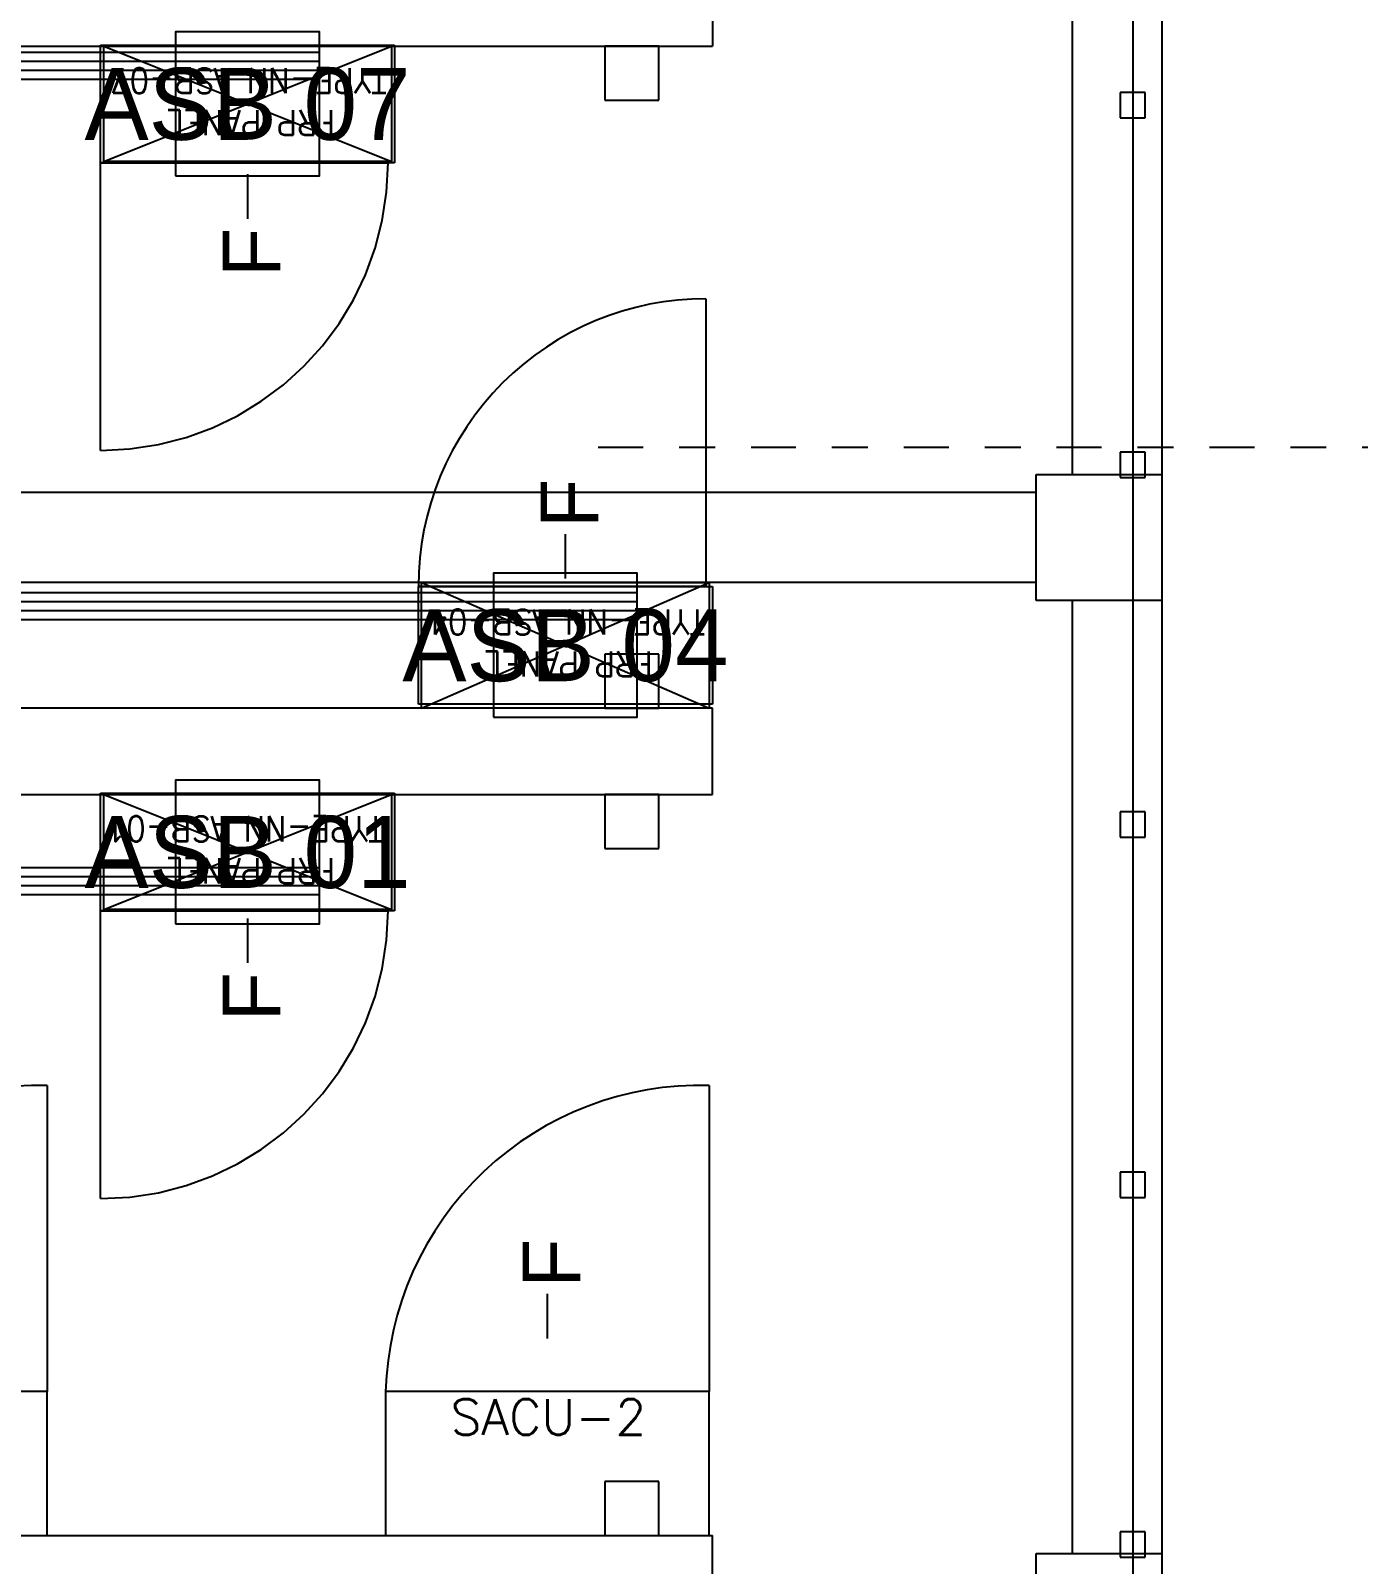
# Model space of a CAD drawing. Header units: metres. Extents: x 529352 to 529741, y 2674804 to 2675132.
# Drawn here: x 529540.641 to 529544.334, y 2674999.073 to 2675003.337 of the extents above; entities that cross this region are included whole.
import ezdxf
from ezdxf.enums import TextEntityAlignment as Align

# ---------------------------------------------------------------- set-up
doc = ezdxf.new("R2010")
doc.units = ezdxf.units.M
for name, pattern in [('CENTER', [2, 1.25, -0.25, 0.25, -0.25]), ('DASHED', [0.75, 0.5, -0.25]), ('HIDDEN', [0.375, 0.25, -0.125]), ('PHANTOM', [63.5, 31.75, -6.35, 6.35, -6.35, 6.35, -6.35])]:
    doc.linetypes.add(name, pattern=pattern)
for name, color, linetype in [('1', 5, 'Continuous'), ('IDT', 7, 'Continuous'), ('LT Cable(AG) INV to LT Panel BL-11', 2, 'Continuous')]:
    doc.layers.add(name, color=color, linetype=linetype)
doc.styles.add('Arial', font='arial.ttf')
doc.styles.add('RomanS', font='romans.shx')
doc.styles.get("Standard").update_dxf_attribs({"font": 'Adani Regular.ttf'})

# ---------------------------------------------------------------- blocks, each defined once
blk = doc.blocks.new('ASB')
at = {"layer": '1', "color": 5}
blk.add_lwpolyline([(-0.2, -0.2), (0.2, -0.2), (0.2, 0.2), (-0.2, 0.2)], close=True, dxfattribs=at)
at = {"layer": '1', "color": 7}
blk.add_attdef('ID', text='', height=0.2, dxfattribs=at).set_placement((0, 0), align=Align.MIDDLE_CENTER)
blk = doc.blocks.new('IDT')
at = {"layer": 'IDT', "color": 8, "linetype": 'PHANTOM', "ltscale": 0.25}
blk.add_line((25.6331, 9.1603), (25.6331, 16.0353), dxfattribs=at)
at = {"layer": 'IDT', "color": 8}
for p, q in [((25.552, 15.0601), (25.552, 15.4101)), ((25.902, 15.4101), (25.902, 15.0601)), ((25.902, 15.0601), (25.552, 15.0601)), ((25.552, 12.4101), (25.552, 15.0601)), ((25.5981, 15.0703), (25.5981, 15.0003)), ((25.6681, 15.0703), (25.5981, 15.0703)), ((25.6681, 15.0003), (25.6681, 15.0703)), ((25.802, 12.4101), (25.802, 15.0601)), ((32.6992, 15.0097), (26.802, 15.0097)), ((26.951, 15.0097), (26.951, 14.8597)), ((27.101, 15.0097), (26.951, 15.0097)), ((27.101, 14.8597), (27.101, 15.0097)), ((25.5981, 15.0003), (25.6681, 15.0003)), ((26.951, 14.8597), (27.101, 14.8597)), ((25.5981, 14.0703), (25.5981, 14.0003)), ((25.6681, 14.0703), (25.5981, 14.0703)), ((25.6681, 14.0003), (25.6681, 14.0703)), ((25.5981, 14.0003), (25.6681, 14.0003)), ((27.686, 13.2732), (28.504, 13.2732)), ((27.686, 12.9462), (27.686, 13.2732)), ((27.695, 12.9497), (27.695, 13.2697)), ((27.695, 13.2697), (28.495, 13.2697)), ((28.495, 13.2697), (27.695, 12.9497)), ((28.495, 12.9497), (27.695, 13.2697)), ((28.495, 13.2697), (28.495, 12.9497)), ((28.504, 13.2732), (28.504, 12.9462)), ((26.951, 13.0997), (26.951, 12.9497)), ((27.101, 13.0997), (26.951, 13.0997)), ((27.101, 12.9497), (27.101, 13.0997)), ((25.5981, 13.0685), (25.5981, 12.9985)), ((25.6681, 13.0685), (25.5981, 13.0685)), ((25.6681, 12.9985), (25.6681, 13.0685)), ((25.5981, 12.9985), (25.6681, 12.9985)), ((32.6992, 12.9497), (26.802, 12.9497)), ((26.951, 12.9497), (27.101, 12.9497)), ((28.504, 12.9462), (27.686, 12.9462)), ((28.495, 12.9497), (27.695, 12.9497)), ((26.802, 12.7097), (32.6992, 12.7097)), ((26.811, 12.3601), (26.811, 12.7097)), ((26.811, 12.7097), (27.611, 12.7097)), ((27.611, 12.7097), (26.811, 12.3601)), ((27.611, 12.3601), (26.811, 12.7097)), ((26.951, 12.7097), (26.951, 12.5597)), ((27.101, 12.7097), (26.951, 12.7097)), ((27.101, 12.5597), (27.101, 12.7097)), ((27.611, 12.7097), (27.611, 12.3601)), ((26.802, 12.6984), (27.62, 12.6984)), ((26.802, 12.3714), (26.802, 12.6984)), ((27.62, 12.6984), (27.62, 12.3714)), ((26.951, 12.5597), (27.101, 12.5597)), ((25.552, 12.0601), (25.552, 12.4101)), ((25.552, 12.4101), (25.902, 12.4101)), ((25.902, 12.4101), (25.902, 12.0601)), ((27.62, 12.3714), (26.802, 12.3714)), ((25.902, 12.3601), (29.552, 12.3601)), ((27.611, 12.3601), (26.811, 12.3601)), ((25.902, 12.1101), (29.552, 12.1101)), ((25.5981, 12.0685), (25.5981, 11.9985)), ((25.6681, 12.0685), (25.5981, 12.0685)), ((25.6681, 11.9985), (25.6681, 12.0685)), ((25.902, 12.0601), (25.552, 12.0601)), ((25.552, 9.4101), (25.552, 12.0601)), ((25.802, 9.4101), (25.802, 12.0601)), ((25.5981, 11.9985), (25.6681, 11.9985)), ((27.686, 11.1932), (28.504, 11.1932)), ((27.686, 10.8662), (27.686, 11.1932)), ((27.695, 10.8697), (27.695, 11.1897)), ((27.695, 11.1897), (28.495, 11.1897)), ((28.495, 11.1897), (27.695, 10.8697)), ((28.495, 10.8697), (27.695, 11.1897)), ((28.495, 11.1897), (28.495, 10.8697)), ((28.504, 11.1932), (28.504, 10.8662)), ((25.5981, 11.0685), (25.5981, 10.9985)), ((25.6681, 11.0685), (25.5981, 11.0685)), ((25.6681, 10.9985), (25.6681, 11.0685)), ((26.951, 11.0197), (26.951, 10.8697)), ((27.101, 11.0197), (26.951, 11.0197)), ((27.101, 10.8697), (27.101, 11.0197)), ((25.5981, 10.9985), (25.6681, 10.9985)), ((32.6992, 10.8697), (26.802, 10.8697)), ((26.951, 10.8697), (27.101, 10.8697)), ((28.504, 10.8662), (27.686, 10.8662)), ((28.495, 10.8697), (27.695, 10.8697))]:
    blk.add_line(p, q, dxfattribs=at)
at = {"layer": 'IDT', "color": 8, "linetype": 'HIDDEN', "ltscale": 2.5}
for p, q in [((26.802, 15.2497), (26.802, 15.0097)), ((26.802, 12.9497), (26.802, 12.7097)), ((26.802, 10.6297), (26.802, 10.8697))]:
    blk.add_line(p, q, dxfattribs=at)
at = {"layer": 'IDT', "color": 7}
for p, q in [((27.711, 15.0097), (26.811, 15.0097)), ((26.811, 15.0097), (26.811, 14.6097)), ((27.711, 14.6097), (27.711, 15.0097)), ((29.552, 15.0097), (28.652, 15.0097)), ((28.652, 15.0097), (28.652, 14.6097)), ((26.811, 14.6097), (27.711, 14.6097)), ((28.652, 14.6097), (29.552, 14.6097)), ((27.261, 14.4621), (27.261, 14.4109)), ((27.261, 14.4109), (27.261, 14.3384)), ((28.095, 13.3458), (28.095, 13.4183)), ((28.095, 13.2947), (28.095, 13.3458)), ((27.686, 13.2732), (28.504, 13.2732)), ((27.686, 12.9462), (27.686, 13.2732)), ((28.504, 13.2732), (28.504, 12.9462)), ((28.504, 12.9462), (27.686, 12.9462)), ((26.802, 12.6984), (27.62, 12.6984)), ((26.802, 12.3714), (26.802, 12.6984)), ((27.62, 12.6984), (27.62, 12.3714)), ((27.62, 12.3714), (26.802, 12.3714)), ((27.211, 12.3497), (27.211, 12.2985)), ((27.211, 12.2985), (27.211, 12.226)), ((28.095, 11.2767), (28.095, 11.3492)), ((28.095, 11.2255), (28.095, 11.2767)), ((27.686, 11.1932), (28.504, 11.1932)), ((27.686, 10.8662), (27.686, 11.1932)), ((28.504, 11.1932), (28.504, 10.8662)), ((28.504, 10.8662), (27.686, 10.8662))]:
    blk.add_line(p, q, dxfattribs=at)
at = {"layer": 'IDT', "color": 8, "linetype": 'DASHED', "ltscale": 5}
for p, q in [((26.811, 13.7589), (26.811, 14.6097)), ((26.811, 14.6097), (27.711, 14.6097)), ((28.652, 13.7589), (28.652, 14.6097)), ((28.652, 14.6097), (29.552, 14.6097)), ((28.504, 14.0732), (28.504, 13.2732)), ((28.4602, 13.2732), (27.704, 13.2732)), ((28.504, 13.2732), (28.4602, 13.2732)), ((26.82, 11.5714), (26.82, 12.3714)), ((26.82, 12.3714), (26.8639, 12.3714)), ((26.8639, 12.3714), (27.62, 12.3714)), ((28.504, 11.9932), (28.504, 11.1932)), ((28.4602, 11.1932), (27.704, 11.1932)), ((28.504, 11.1932), (28.4602, 11.1932))]:
    blk.add_line(p, q, dxfattribs=at)
at = {"layer": 'IDT', "color": 8, "linetype": 'CENTER', "ltscale": 0.1}
blk.add_line((12.5447, 11.9854), (27.1642, 11.9854), dxfattribs=at)
at = {"layer": 'IDT', "color": 8, "linetype": 'DASHED', "ltscale": 5}
for centre, radius, start, end in [((26.8361, 14.6339), 0.8753, 268.3615, 358.4192), ((28.6771, 14.6339), 0.8753, 268.3615, 358.4192), ((28.504, 13.2732), 0.8, 90, 180), ((26.82, 12.3714), 0.8, 270, 0), ((28.504, 11.1932), 0.8, 90, 180)]:
    blk.add_arc(centre, radius, start, end, dxfattribs=at)
at = {"layer": 'IDT', "color": 7, "ltscale": 0.1, "style": 'RomanS'}
blk.add_text('SACU-2', height=0.1, rotation=180, dxfattribs=at).set_placement((27.5305, 14.7306))
at = {"layer": 'IDT', "color": 7, "style": 'Arial'}
for p in [(27.1698, 14.3212), (28.0038, 13.5801), (27.1198, 12.2089), (28.0038, 11.511)]:
    blk.add_text('F', height=0.16, rotation=270, dxfattribs=at).set_placement(p)
at = {"layer": 'IDT', "color": 7, "style": 'RomanS', "width": 0.9}
for s, p in [('FRP PANEL', (27.8518, 13.1269)), ('TYPE-NN ASB-01', (27.7167, 13.0102)), ('FRP PANEL', (26.9678, 12.5521)), ('TYPE-NN ASB-04', (26.8222, 12.4354)), ('FRP PANEL', (27.8518, 11.0469)), ('TYPE-NN ASB-07', (27.7077, 10.9302))]:
    blk.add_text(s, height=0.07, dxfattribs=at).set_placement(p)

msp = doc.modelspace()

# ---------------------------------------------------------------- linework, layer by layer
at = {"layer": 'LT Cable(AG) INV to LT Panel BL-11'}
for points in [[(529541.4443, 2675003.2758), (529537.3794, 2675003.2758, -0.251412), (529536.6294, 2675003.6784), (529536.275, 2675004.2128, 0.251412), (529535.5249, 2675004.6154), (529528.4933, 2675004.6154, -0.414214), (529527.5933, 2675005.5154), (529527.5933, 2675027.3005, -0.01075), (529527.5941, 2675027.3392), (529527.6525, 2675028.6951, 0.01075), (529527.6533, 2675028.7338), (529527.6533, 2675115.6372, 0.414214), (529526.7533, 2675116.5372), (529516.7856, 2675116.5372, -0.414214), (529515.8856, 2675117.4372), (529515.8856, 2675117.6898)], [(529541.4443, 2675003.2258), (529537.3794, 2675003.2258, -0.251412), (529536.6294, 2675003.6284), (529536.275, 2675004.1628, 0.251412), (529535.5249, 2675004.5654), (529528.4433, 2675004.5654, -0.414214), (529527.5433, 2675005.4654), (529527.5433, 2675027.3016, -0.01075), (529527.5441, 2675027.3403), (529527.6025, 2675028.6962, 0.01075), (529527.6033, 2675028.7348), (529527.6033, 2675108.0872, 0.414214), (529526.7033, 2675108.9872), (529387.2176, 2675108.9872, -0.414214), (529386.3176, 2675109.8872), (529386.3176, 2675110.1898)], [(529541.4443, 2675003.2508), (529537.3794, 2675003.2508, -0.251412), (529536.6294, 2675003.6534), (529536.275, 2675004.1878, 0.251412), (529535.5249, 2675004.5904), (529528.4683, 2675004.5904, -0.414214), (529527.5683, 2675005.4904), (529527.5683, 2675027.3011, -0.01075), (529527.5691, 2675027.3398), (529527.6275, 2675028.6956, 0.01075), (529527.6283, 2675028.7343), (529527.6283, 2675108.1122, 0.414214), (529526.7283, 2675109.0122), (529452.0016, 2675109.0122, -0.414214), (529451.1016, 2675109.9122), (529451.1016, 2675110.1898)], [(529541.4443, 2675003.2008), (529537.3794, 2675003.2008, -0.251412), (529536.6294, 2675003.6034), (529536.275, 2675004.1378, 0.251412), (529535.5249, 2675004.5404), (529528.4183, 2675004.5404, -0.414214), (529527.5183, 2675005.4404), (529527.5183, 2675027.3022, -0.01075), (529527.5191, 2675027.3408), (529527.5775, 2675028.6967, 0.01075), (529527.5783, 2675028.7354), (529527.5783, 2675093.0622, 0.414214), (529526.6783, 2675093.9622), (529516.7856, 2675093.9622, -0.414214), (529515.8856, 2675094.8622), (529515.8856, 2675095.1898)], [(529542.3283, 2675001.7735), (529537.1938, 2675001.7735, -0.209937), (529536.531, 2675002.0646), (529536.2838, 2675002.3338, 0.209937), (529535.621, 2675002.6249), (529528.3433, 2675002.6249, 0.414214), (529527.4433, 2675001.7249), (529527.4433, 2674983.3595, 0.010801), (529527.4441, 2674983.3207), (529527.5024, 2674981.9715, -0.010801), (529527.5033, 2674981.9327), (529527.5033, 2674959.8872, -0.414214), (529526.6033, 2674958.9872), (529419.6096, 2674958.9872, -0.414214), (529418.7096, 2674959.8872), (529418.7096, 2674960.1898)], [(529542.3283, 2675001.7235), (529537.1938, 2675001.7235, -0.209937), (529536.531, 2675002.0146), (529536.2838, 2675002.2838, 0.209937), (529535.621, 2675002.5749), (529528.3933, 2675002.5749, 0.414214), (529527.4933, 2675001.6749), (529527.4933, 2674983.3606, 0.010801), (529527.4941, 2674983.3217), (529527.5524, 2674981.9726, -0.010801), (529527.5533, 2674981.9337), (529527.5533, 2674937.3372, -0.414214), (529526.6533, 2674936.4372), (529419.6096, 2674936.4372, -0.414214), (529418.7096, 2674937.3372), (529418.7096, 2674937.6898)], [(529542.3283, 2675001.7485), (529537.1938, 2675001.7485, -0.209937), (529536.531, 2675002.0396), (529536.2838, 2675002.3088, 0.209937), (529535.621, 2675002.5999), (529528.3683, 2675002.5999, 0.414214), (529527.4683, 2675001.6999), (529527.4683, 2674983.3601, 0.010801), (529527.4691, 2674983.3212), (529527.5274, 2674981.9721, -0.010801), (529527.5283, 2674981.9332), (529527.5283, 2674952.3622, -0.414214), (529526.6283, 2674951.4622), (529516.7856, 2674951.4622, -0.414214), (529515.8856, 2674952.3622), (529515.8856, 2674952.6898)], [(529542.3283, 2675001.6985), (529537.1938, 2675001.6985, -0.209937), (529536.531, 2675001.9896), (529536.2838, 2675002.2588, 0.209937), (529535.621, 2675002.5499), (529528.4183, 2675002.5499, 0.414214), (529527.5183, 2675001.6499), (529527.5183, 2674983.3612, 0.010801), (529527.5191, 2674983.3223), (529527.5774, 2674981.9732, -0.010801), (529527.5783, 2674981.9343), (529527.5783, 2674922.3122, -0.414214), (529526.6783, 2674921.4122), (529516.7856, 2674921.4122, -0.414214), (529515.8856, 2674922.3122), (529515.8856, 2674922.6898)]]:
    msp.add_lwpolyline(points, format="xyb", dxfattribs=at)
at = {"layer": 'LT Cable(AG) INV to LT Panel BL-11', "color": 5}
for points in [[(529541.4443, 2675001.0095), (529537.1146, 2675001.0095, 0.119491), (529536.7024, 2675000.9095), (529536.203, 2675000.6523, -0.119491), (529535.7908, 2675000.5523), (529531.3433, 2675000.5523, 0.414214), (529530.4433, 2674999.6523), (529530.4433, 2674983.3807, 0.019774), (529530.4461, 2674983.3096), (529530.5505, 2674981.9926, -0.019774), (529530.5533, 2674981.9215), (529530.5533, 2674922.4372, 0.414214), (529531.4533, 2674921.5372), (529576.393, 2674921.5372, 0.414214), (529577.293, 2674922.4372), (529577.293, 2674922.6898)], [(529541.4443, 2675000.9845), (529537.1146, 2675000.9845, 0.119491), (529536.7024, 2675000.8845), (529536.203, 2675000.6273, -0.119491), (529535.7908, 2675000.5273), (529531.3683, 2675000.5273, 0.414214), (529530.4683, 2674999.6273), (529530.4683, 2674983.3817, 0.019774), (529530.4711, 2674983.3106), (529530.5755, 2674981.9936, -0.019774), (529530.5783, 2674981.9225), (529530.5783, 2674929.9622, 0.414214), (529531.4783, 2674929.0622), (529673.569, 2674929.0622, 0.414214), (529674.469, 2674929.9622), (529674.469, 2674930.1898)], [(529541.4443, 2675000.9595), (529537.1146, 2675000.9595, 0.119491), (529536.7024, 2675000.8595), (529536.203, 2675000.6023, -0.119491), (529535.7908, 2675000.5023), (529531.3933, 2675000.5023, 0.414214), (529530.4933, 2674999.6023), (529530.4933, 2674983.3827, 0.019774), (529530.4961, 2674983.3116), (529530.6005, 2674981.9946, -0.019774), (529530.6033, 2674981.9235), (529530.6033, 2674952.4872, 0.414214), (529531.5033, 2674951.5872), (529576.393, 2674951.5872, 0.414214), (529577.293, 2674952.4872), (529577.293, 2674952.6898)], [(529541.4443, 2675000.9345), (529537.1146, 2675000.9345, 0.119491), (529536.7024, 2675000.8345), (529536.203, 2675000.5773, -0.119491), (529535.7908, 2675000.4773), (529531.4183, 2675000.4773, 0.414214), (529530.5183, 2674999.5773), (529530.5183, 2674983.3837, 0.019774), (529530.5211, 2674983.3126), (529530.6255, 2674981.9956, -0.019774), (529530.6283, 2674981.9245), (529530.6283, 2674960.0122, 0.414214), (529531.5283, 2674959.1122), (529673.569, 2674959.1122, 0.414214), (529674.469, 2674960.0122), (529674.469, 2674960.1898)]]:
    msp.add_lwpolyline(points, format="xyb", dxfattribs=at)

# ---------------------------------------------------------------- block references
at = {"layer": '1'}
for p, values in [((529541.2443, 2675003.1333), {'ID': 'ASB 07'}), ((529542.1283, 2675001.6281), {'ID': 'ASB 04'}), ((529541.2443, 2675001.0533), {'ID': 'ASB 01'})]:
    msp.add_blockref('ASB', p, dxfattribs=at).add_auto_attribs(values)
at = {"layer": 'IDT', "color": 8, "rotation": 180}
msp.add_blockref('IDT', (529569.3393, 2675014.163), dxfattribs=at)

doc.saveas('drawing.dxf')
